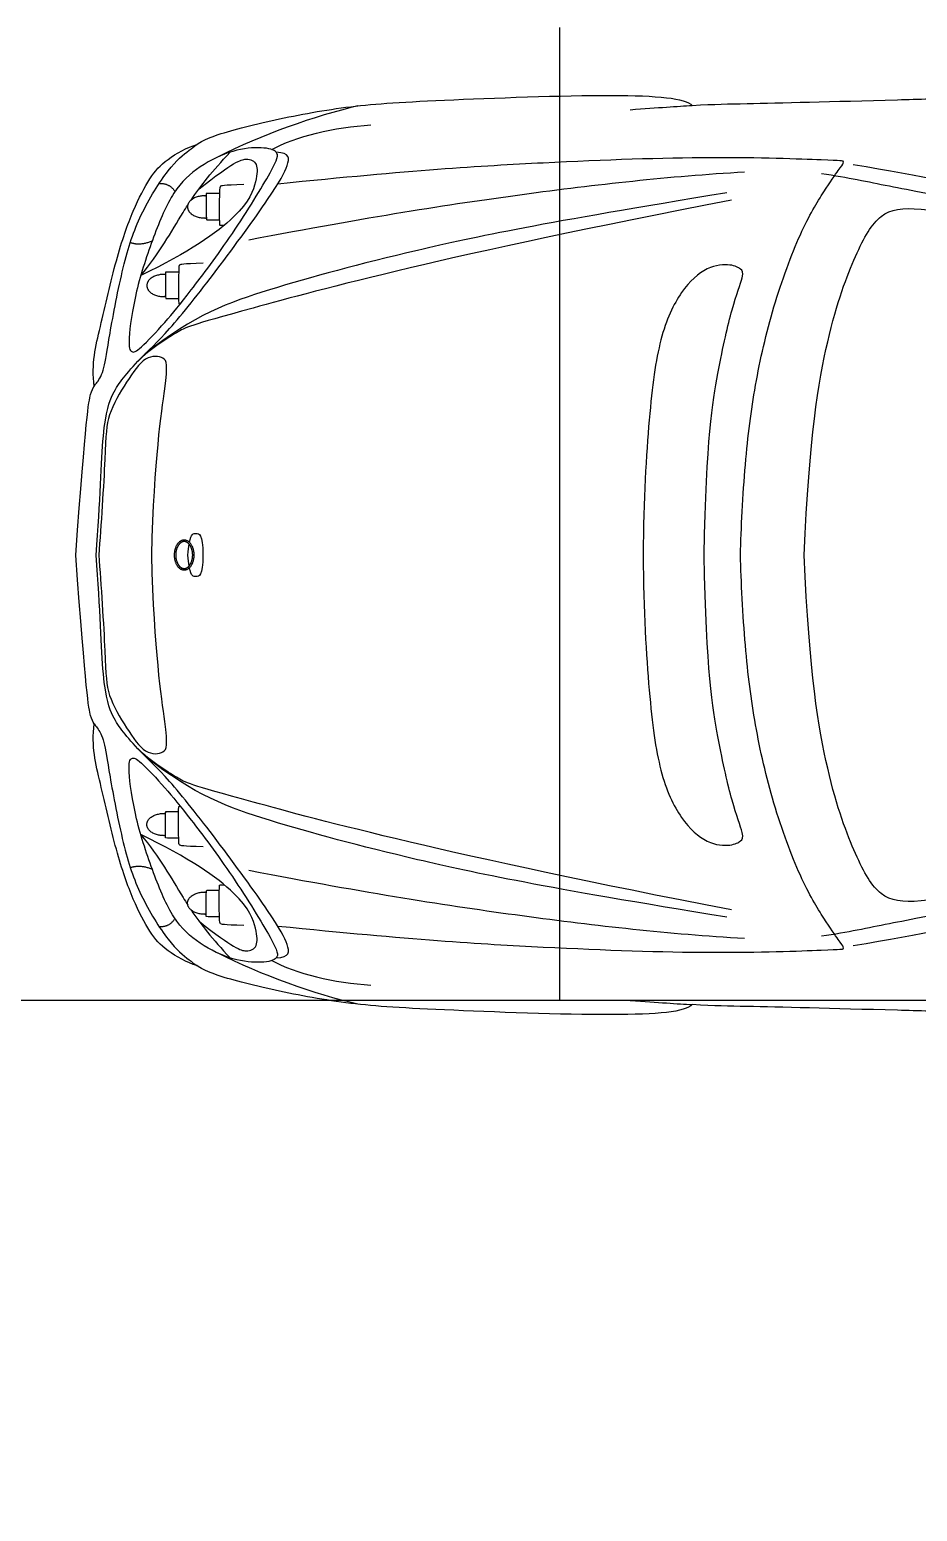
# Model space of a CAD drawing. Header units: metres. Extents: x 1203 to 2640, y 535 to 1122.
# Drawn here: x 1234.348 to 1236.203, y 624.788 to 627.883 of the extents above; entities that cross this region are included whole.
import ezdxf

# ---------------------------------------------------------------- set-up
doc = ezdxf.new("R2010")
doc.units = ezdxf.units.M
doc.layers.add('car', color=253, linetype='Continuous')
doc.layers.add('line work', color=7, linetype='Continuous')
picture_1 = doc.add_image_def('image1.png', size_in_pixel=(941, 730))

msp = doc.modelspace()

# ---------------------------------------------------------------- linework, layer by layer
at = {"layer": 'car'}
for points, knots in [([(1238.688470870567, 627.7490673803721), (1238.685724870454, 627.7470269777493), (1238.68451747351, 627.7449302609504), (1238.684848679735, 627.7427772299753), (1238.553512669812, 627.7449774611084), (1237.698929195814, 627.7560372544817), (1236.837325487384, 627.7516785284245), (1236.514998169421, 627.7457616580651), (1236.429150076824, 627.7438628436199), (1236.431584952109, 627.7493331140521), (1236.441894148806, 627.7717574126765), (1236.465636086808, 627.8147896753044), (1236.48813103962, 627.8588223488949), (1236.480473183344, 627.8727022133965), (1236.446491446116, 627.881795917725), (1236.406287700664, 627.8722235973792), (1236.361776411056, 627.8368060120997), (1236.32205128162, 627.7765003939212), (1236.309438985298, 627.7546143503025), (1236.302811303144, 627.743401761795), (1236.301295618238, 627.7407676293833), (1236.250313137868, 627.7394343377417), (1236.05718855174, 627.7339467673752), (1235.847351209349, 627.7286843599773), (1235.781239009688, 627.7278329081639), (1235.732512229365, 627.7250454310966), (1235.717603322046, 627.7405871165167), (1235.598059953269, 627.751265597721), (1235.16815424404, 627.7350931389068), (1235.009732342317, 627.7245635865264), (1234.846524280421, 627.6934535454026), (1234.732953535251, 627.6638263944885), (1234.705392677259, 627.6488691342332), (1234.697303378677, 627.6434082151856), (1234.677501516662, 627.637520871038), (1234.630785727091, 627.6117108411536), (1234.600059760549, 627.5768486868078), (1234.564606722231, 627.5100787979759), (1234.529153683913, 627.4096285227422), (1234.494291529567, 627.2542260381157), (1234.47715589438, 627.18627438134), (1234.482926301627, 627.1381946701118), (1234.480488415538, 627.1344195303673), (1234.473724882663, 627.1206390404021), (1234.466063657052, 627.0788505370685), (1234.44444924564, 626.785863255712), (1234.466063657052, 626.4928759743555), (1234.473724882663, 626.451087471022), (1234.480488415538, 626.4373069810568), (1234.482926301627, 626.4335318413123), (1234.47715589438, 626.3854521300841), (1234.494291529567, 626.3175004733083), (1234.529153683913, 626.1620979886819), (1234.564606722231, 626.0616477134481), (1234.600059760549, 625.9948778246163), (1234.630785727091, 625.9600156702704), (1234.677501516662, 625.934205640386), (1234.697303378677, 625.9283182962386), (1234.705392677259, 625.9228573771909), (1234.732953535251, 625.9079001169355), (1234.846524280421, 625.8782729660215), (1235.009732342317, 625.8471629248977), (1235.16815424404, 625.8366333725173), (1235.598059953269, 625.820460913703), (1235.717603322046, 625.8311393949073), (1235.732512229365, 625.8466810803274), (1235.781239009688, 625.8438936032601), (1235.847351209349, 625.8430421514468), (1236.05718855174, 625.837779744049), (1236.250313137868, 625.8322921736824), (1236.301295618238, 625.8309588820408), (1236.302811303144, 625.828324749629), (1236.309438985298, 625.8171121611215), (1236.32205128162, 625.7952261175029), (1236.361776411056, 625.7349204993244), (1236.406287700664, 625.6995029140448), (1236.446491446116, 625.689930593699), (1236.480473183344, 625.6990242980276), (1236.48813103962, 625.7129041625291), (1236.465636086808, 625.7569368361197), (1236.441894148806, 625.7999690987475), (1236.431584952109, 625.8223933973719), (1236.429150076824, 625.8278636678042), (1236.514998169421, 625.8259648533589), (1236.837325487384, 625.8200479829995), (1237.698929195814, 625.8156892569423), (1238.553512669812, 625.8267490503156), (1238.684848679735, 625.8289492814488), (1238.68451747351, 625.8267962504735), (1238.685724870454, 625.8246995336747), (1238.688470870567, 625.8226591310519), (1238.704688875092, 625.8158011586888), (1238.742680286771, 625.8184287649534), (1238.787003294704, 625.835504022108), (1238.873843384882, 625.8417068856921), (1239.093530238144, 625.8713965758197), (1239.315077955112, 625.9083211953144), (1239.472683038322, 625.9353392095788), (1239.561842485394, 625.978568032402), (1239.627586320104, 626.0578208742444), (1239.657306135795, 626.204618751748), (1239.689727752913, 626.4450790787015), (1239.696031956241, 626.785863255712), (1239.689727752913, 627.1266474327225), (1239.657306135795, 627.3671077596762), (1239.627586320104, 627.5139056371796), (1239.561842485394, 627.593158479022), (1239.472683038322, 627.6363873018452), (1239.315077955112, 627.6634053161096), (1239.093530238144, 627.7003299356043), (1238.873843384882, 627.730019625732), (1238.787003294704, 627.7362224893162), (1238.742680286771, 627.7532977464706), (1238.704688875092, 627.7559253527353), (1238.688470870567, 627.7490673803721)], [9.811372563959978, 9.811372563959978, 9.811372563959978, 9.811372563959978, 10.30411027758206, 10.30411027758206, 10.30411027758206, 11.1973159144114, 12.1973159144114, 12.64415504076459, 12.64415504076459, 12.64415504076459, 12.96940806953581, 13.96940806953583, 14.96940806953584, 15.96940806953585, 16.96940806953587, 17.96940806953588, 18.96940806953589, 19.9694080695359, 20.96940806953592, 21.2945489660335, 21.2945489660335, 21.2945489660335, 21.6069040191925, 22.6069040191925, 23.22067175966023, 23.22067175966023, 23.22067175966023, 24.15963491974452, 25.15963491974453, 26.15963491974454, 27.15963491974455, 28.15963491974457, 28.73887292436218, 28.73887292436218, 28.73887292436218, 29.73887292436218, 30.73887292436218, 31.73887292436218, 32.73887292436218, 33.73887292436218, 34.73887292436218, 34.73887292436218, 34.73887292436218, 35.28556332597728, 36.28556332597728, 36.28556332597728, 36.28556332597728, 37.28556332597728, 37.83225372759237, 37.83225372759237, 37.83225372759237, 38.83225372759237, 39.83225372759237, 40.83225372759237, 41.83225372759237, 42.83225372759237, 43.83225372759237, 43.83225372759237, 43.83225372759237, 44.41149173220998, 45.41149173221, 46.41149173221001, 47.41149173221002, 48.41149173221004, 49.35045489229432, 49.35045489229432, 49.35045489229432, 49.96422263276205, 50.96422263276205, 51.27657768592105, 51.27657768592105, 51.27657768592105, 51.60171858241863, 52.60171858241865, 53.60171858241866, 54.60171858241868, 55.60171858241868, 56.6017185824187, 57.60171858241871, 58.60171858241873, 59.60171858241874, 59.92697161118996, 59.92697161118996, 59.92697161118996, 60.37381073754315, 61.37381073754315, 62.2670163743725, 62.2670163743725, 62.2670163743725, 62.75975408799457, 62.75975408799457, 62.75975408799457, 63.57112665195455, 64.57112665195456, 65.57112665195456, 66.57112665195456, 67.57112665195456, 68.57112665195456, 69.57112665195456, 70.57112665195456, 71.57112665195456, 72.57112665195456, 72.57112665195456, 72.57112665195456, 73.57112665195456, 74.57112665195456, 75.57112665195456, 76.57112665195456, 77.57112665195456, 78.57112665195456, 79.57112665195456, 80.57112665195456, 81.57112665195456, 82.38249921591454, 82.38249921591454, 82.38249921591454, 82.38249921591454]), ([(1234.482926301627, 627.1381946701118), (1234.484947769647, 627.1413249739846), (1234.491532766753, 627.14894550075), (1234.504789477498, 627.1725129865187), (1234.511994281301, 627.231052017425), (1234.543515297943, 627.3976631053889), (1234.575936915061, 627.494927956741), (1234.641198009003, 627.6006020380481), (1234.675184062644, 627.626091578279), (1234.691427263185, 627.639441370509), (1234.697303378677, 627.6434082151856)], [1.546690401615096, 1.546690401615096, 1.546690401615096, 1.546690401615096, 2, 3, 4, 5, 6, 7, 8, 8.420761995382398, 8.420761995382398, 8.420761995382398, 8.420761995382398]), ([(1234.863348573115, 625.9445192012749), (1234.892072125782, 625.945485978933), (1234.890613153012, 625.9688295432575), (1234.861433697607, 626.023541022143), (1234.735232552977, 626.1971587818064), (1234.633104459058, 626.325548385591), (1234.576204521017, 626.3766124325507), (1234.54118917453, 626.4189226428888), (1234.522952014901, 626.4437251799836), (1234.498878964192, 626.5071904954908), (1234.495961018651, 626.6720544185325), (1234.48720718203, 626.785863255712), (1234.495961018651, 626.8996720928917), (1234.498878964192, 627.0645360159332), (1234.522952014901, 627.1280013314404), (1234.54118917453, 627.1528038685351), (1234.576204521017, 627.1951140788733), (1234.633104459058, 627.2461781258331), (1234.735232552977, 627.3745677296178), (1234.861433697607, 627.5481854892811), (1234.890613153012, 627.6028969681665), (1234.892072125782, 627.626240532491), (1234.863348573115, 627.6272073101492)], [0, 0, 0, 0, 1, 2, 3, 4, 5, 6, 7, 8, 9, 9, 9, 10, 11, 12, 13, 14, 15, 16, 17, 18, 18, 18, 18]), ([(1234.702141671319, 627.5508141665039), (1234.77518701293, 627.6079148768806), (1234.802958559612, 627.61677813646), (1234.825412150547, 627.6049604570206), (1234.823048614659, 627.5712800706187), (1234.800362066456, 627.5013471964807), (1234.680645577416, 627.4176502379083), (1234.58030923412, 627.3698477018504), (1234.619193644332, 627.4158775859923), (1234.646895433658, 627.4672760866705), (1234.675162782749, 627.51169935026), (1234.678462918308, 627.5167557541919)], [0, 0, 0, 0, 1, 2, 3, 4, 5, 5, 5, 6, 6.129685399318702, 6.129685399318702, 6.129685399318702, 6.129685399318702]), ([(1234.866430096979, 626.0109268316661), (1235.147040090885, 625.982356179628), (1235.433898020113, 625.964566540606), (1235.787467095672, 625.9523361637786), (1236.043193020187, 625.9619809995189), (1236.048457796377, 625.9629382315536), (1236.049415028411, 625.9662885436745), (1236.041278556117, 625.9772967120723), (1236.010647131011, 626.0208507696457), (1235.959913833178, 626.1036513406368), (1235.899129598982, 626.266859402533), (1235.861797549634, 626.43341777655), (1235.842174292925, 626.5865749020828), (1235.83416273733, 626.7319239549362), (1235.833387379382, 626.785863255712), (1235.83416273733, 626.8398025564878), (1235.842174292925, 626.9851516093412), (1235.861797549634, 627.1383087348742), (1235.899129598982, 627.3048671088912), (1235.959913833178, 627.4680751707872), (1236.010647131011, 627.5508757417784), (1236.041278556117, 627.5944297993518), (1236.049415028411, 627.6054379677495), (1236.048457796377, 627.6087882798705), (1236.043193020187, 627.6097455119051), (1235.787467095672, 627.6193903476454), (1235.433898020113, 627.607159970818), (1235.147040090885, 627.589370331796), (1234.866430096979, 627.5607996797579)], [0, 0, 0, 0, 1, 2, 3, 4, 5, 6, 7, 8, 9, 10, 11, 12, 12, 12, 13, 14, 15, 16, 17, 18, 19, 20, 21, 22, 23, 24, 24, 24, 24]), ([(1235.966283156491, 626.785863255712), (1235.977264415147, 626.5372966847094), (1236.014326163109, 626.3108082249404), (1236.076095743046, 626.1488346597722), (1236.122766092331, 626.0664752198562), (1236.195516930924, 626.0568666185327), (1236.357490496092, 626.0856924225033), (1236.684182941092, 626.1653065477556), (1236.743207206365, 626.1831510930706), (1236.742137927466, 626.1893534967181), (1236.739424174648, 626.2052483346523), (1236.702982351091, 626.2963528935435), (1236.685359773097, 626.3807649020039), (1236.67275136644, 626.4807315547823), (1236.661944160734, 626.5509783918698), (1236.661043560259, 626.5653879994776), (1236.622317739813, 626.594207214693), (1236.573685314137, 626.6257282313347), (1236.555673304628, 626.6446408413199), (1236.555673304628, 626.6797642598636), (1236.554772704152, 626.785863255712), (1236.555673304628, 626.8919622515604), (1236.555673304628, 626.9270856701041), (1236.573685314137, 626.9459982800892), (1236.622317739813, 626.9775192967311), (1236.661043560259, 627.0063385119466), (1236.661944160734, 627.0207481195542), (1236.67275136644, 627.0909949566417), (1236.685359773097, 627.1909616094202), (1236.702982351091, 627.2753736178806), (1236.739424174648, 627.3664781767717), (1236.742137927466, 627.3823730147061), (1236.743207206365, 627.3885754183534), (1236.684182941092, 627.4064199636687), (1236.357490496092, 627.4860340889207), (1236.195516930924, 627.5148598928913), (1236.122766092331, 627.5052512915678), (1236.076095743046, 627.4228918516518), (1236.014326163109, 627.2609182864836), (1235.977264415147, 627.0344298267146), (1235.966283156491, 626.785863255712)], [0, 0, 0, 0, 1, 2, 3, 4, 5, 6, 7, 8, 9, 10, 11, 12, 13, 14, 15, 16, 17, 18, 18, 18, 19, 20, 21, 22, 23, 24, 25, 26, 27, 28, 29, 30, 31, 32, 33, 34, 35, 36, 36, 36, 36]), ([(1234.71069941861, 627.3954298951483), (1234.665794563051, 627.3941738152723), (1234.660770243548, 627.3916616555209), (1234.659200143703, 627.3885214558314), (1234.659200143703, 627.3119005834092), (1234.65972661572, 627.3110461130087), (1234.661530337181, 627.3105408867383), (1234.66287683368, 627.3104999102724)], [0, 0, 0, 0, 1, 2, 3, 4, 4.488989037552942, 4.488989037552942, 4.488989037552942, 4.488989037552942]), ([(1235.757386538744, 626.785863255712), (1235.761833948499, 626.5421105421509), (1235.787406554593, 626.389786758026), (1235.816314718003, 626.2641474324344), (1235.841887324097, 626.1963244336634), (1235.835216209464, 626.1896533190302), (1235.816314718003, 626.1774229422027), (1235.764057653377, 626.1807584995194), (1235.708465031434, 626.2296800068294), (1235.66287908144, 626.3264111690107), (1235.641753885101, 626.4842942153298), (1235.630635360713, 626.6677498677426), (1235.62979035286, 626.785863255712), (1235.630635360713, 626.9039766436814), (1235.641753885101, 627.0874322960942), (1235.66287908144, 627.2453153424132), (1235.708465031434, 627.3420465045947), (1235.764057653377, 627.3909680119048), (1235.816314718003, 627.3943035692214), (1235.835216209464, 627.3820731923937), (1235.841887324097, 627.3754020777606), (1235.816314718003, 627.3075790789899), (1235.787406554593, 627.181939753398), (1235.761833948499, 627.0296159692733), (1235.757386538744, 626.785863255712)], [0, 0, 0, 0, 1, 2, 3, 4, 5, 6, 7, 8, 9, 10, 10, 10, 11, 12, 13, 14, 15, 16, 17, 18, 19, 20, 20, 20, 20]), ([(1234.603102085995, 626.785863255712), (1234.608505688848, 626.5823010574497), (1234.639126105014, 626.3958767590252), (1234.632821901685, 626.3715605461872), (1234.589661643249, 626.3669339614181), (1234.551590522022, 626.4217379591477), (1234.507791051847, 626.4956105563322), (1234.507782797959, 626.5523857733874), (1234.497443399722, 626.725406899486), (1234.492419080219, 626.785863255712), (1234.497443399722, 626.846319611938), (1234.507782797959, 627.0193407380366), (1234.507791051847, 627.0761159550917), (1234.551590522022, 627.1499885522763), (1234.589661643249, 627.2047925500059), (1234.632821901685, 627.2001659652369), (1234.639126105014, 627.1758497523988), (1234.608505688848, 626.9894254539741), (1234.603102085995, 626.785863255712)], [0, 0, 0, 0, 1, 2, 3, 4, 5, 6, 7, 7, 7, 8, 9, 10, 11, 12, 13, 14, 14, 14, 14]), ([(1234.682068807596, 626.8123257445213), (1234.685540780225, 626.8307979137683), (1234.696386846544, 626.8307979137683), (1234.710243595753, 626.8307979137683), (1234.710243595753, 626.785863255712), (1234.710243595753, 626.7409285976557), (1234.696386846544, 626.7409285976557), (1234.685540780225, 626.7409285976557), (1234.682068807596, 626.7594007669028)], [0, 0, 0, 0, 0.7435533808219503, 1.74355338082195, 1.74355338082195, 1.74355338082195, 2.74355338082195, 3.487106761643901, 3.487106761643901, 3.487106761643901, 3.487106761643901]), ([(1234.681407565315, 626.7632356967945), (1234.680478065528, 626.7691009132811), (1234.67964207337, 626.7765082740073), (1234.678912888369, 626.785863255712), (1234.67964207337, 626.7952182374167), (1234.680478065528, 626.802625598143), (1234.681407565315, 626.8084908146296)], [0, 0, 0, 0, 0.208190784338578, 0.208190784338578, 0.208190784338578, 0.4163815686771559, 0.4163815686771559, 0.4163815686771559, 0.4163815686771559]), ([(1234.482926301627, 626.4335318413123), (1234.484947769647, 626.4304015374395), (1234.491532766753, 626.422781010674), (1234.504789477498, 626.3992135249056), (1234.511994281301, 626.340674493999), (1234.543515297943, 626.174063406035), (1234.575936915061, 626.0767985546831), (1234.641198009003, 625.9711244733759), (1234.675184062644, 625.945634933145), (1234.691427263185, 625.932285140915), (1234.697303378677, 625.9283182962386)], [1.546690401615096, 1.546690401615096, 1.546690401615096, 1.546690401615096, 2, 3, 4, 5, 6, 7, 8, 8.420761995382398, 8.420761995382398, 8.420761995382398, 8.420761995382398]), ([(1234.71069941861, 626.1762966162759), (1234.665794563051, 626.1775526961516), (1234.660770243548, 626.1800648559031), (1234.659200143703, 626.1832050555926), (1234.659200143703, 626.259825928015), (1234.65972661572, 626.2606803984153), (1234.661530337181, 626.2611856246856), (1234.66287683368, 626.2612266011516)], [0, 0, 0, 0, 1, 2, 3, 4, 4.488989037552942, 4.488989037552942, 4.488989037552942, 4.488989037552942]), ([(1234.702141671319, 626.0209123449202), (1234.77518701293, 625.9638116345436), (1234.802958559612, 625.954948374964), (1234.825412150547, 625.9667660544034), (1234.823048614659, 626.0004464408053), (1234.800362066456, 626.0703793149435), (1234.680645577416, 626.1540762735157), (1234.58030923412, 626.2018788095737), (1234.619193644332, 626.1558489254317), (1234.646895433658, 626.1044504247537), (1234.675162782749, 626.060027161164), (1234.678462918308, 626.0549707572321)], [0, 0, 0, 0, 1, 2, 3, 4, 5, 5, 5, 6, 6.129685399318702, 6.129685399318702, 6.129685399318702, 6.129685399318702])]:
    msp.add_open_spline(points, degree=3, knots=knots, dxfattribs=at)
for points, degree in [([(1236.06875369388, 627.6018474314697), (1236.216839430063, 627.5770448943748), (1236.398481539963, 627.5383821159623), (1236.647965883681, 627.4668924502188), (1236.783650351317, 627.4326065901172), (1236.85514001706, 627.4165578896441), (1237.014168049021, 627.3888374070086), (1237.200916563617, 627.3713297337654), (1237.397877887605, 627.3676823018396), (1237.690401928046, 627.3713297337654), (1237.837758177844, 627.390296379779), (1237.982196482102, 627.4304181309617), (1238.243352607982, 627.5179564971785), (1238.38779091224, 627.5733974624492), (1238.439584445585, 627.6018474314697), (1238.454174173288, 627.6339448324158), (1238.447608795821, 627.6623948014361), (1238.425724204267, 627.6813614474497), (1238.356422997679, 627.7207537122474), (1238.238975689671, 627.7360729263353), (1238.124429472047, 627.7495942144806)], 3), ([(1235.033473265308, 627.7240740519156), (1234.946194183001, 627.7036051321062), (1234.829890490799, 627.6628988398357), (1234.742139651393, 627.6177293875694)], 3), ([(1235.602677892267, 627.7161141923777), (1235.661848161989, 627.7205616309516), (1235.70184940168, 627.7232913252759), (1235.732512229365, 627.7250454310966)], 3), ([(1234.853900891031, 627.6329728099029), (1234.903161816886, 627.6597974080436), (1234.985737438349, 627.679956714692), (1235.060947159307, 627.684221183406)], 3), ([(1234.630399254127, 627.271947440586), (1234.613256324076, 627.2524944703156), (1234.574836707793, 627.211156908491), (1234.56024698009, 627.2075094765653), (1234.552222629853, 627.2235581770384), (1234.567541843941, 627.3358990803499), (1234.606934108739, 627.4533463883574), (1234.647055859921, 627.549638591196), (1234.701767338807, 627.5992436653854), (1234.773986490936, 627.6342590118721), (1234.836722320058, 627.638635930183), (1234.869549207389, 627.6298820935614), (1234.865172289078, 627.6050795564666), (1234.77179803178, 627.4533463883574), (1234.677694288097, 627.3278747301133), (1234.647542184178, 627.2914004108563), (1234.630399254127, 627.271947440586)], 3), ([(1234.685517413005, 627.5273668927912), (1234.70595236357, 627.5575262252661), (1234.72958536634, 627.5873564357187), (1234.766752385975, 627.6274063940798)], 3), ([(1234.618680876468, 627.5620395467269), (1234.639792198567, 627.5632500854877), (1234.651833776449, 627.5453842650558)], 2), ([(1234.795784090741, 627.559719671515), (1234.750879235182, 627.5584635916392), (1234.745854915679, 627.5559514318878), (1234.744284815834, 627.5528112321983), (1234.744284815834, 627.4761903597758), (1234.744919377106, 627.475160459217), (1234.748028409005, 627.4744845827174), (1234.755331180743, 627.4752124288649)], 3), ([(1234.806261482009, 627.4445028335915), (1235.05902817306, 627.4925750263681), (1235.382740116355, 627.5433609719627), (1235.682803642234, 627.5770890427011), (1235.841752021577, 627.5863933380773)], 3), ([(1236.772403460469, 627.4054371407132), (1236.606791262734, 627.4506669429854), (1236.289779895365, 627.5299197848278), (1236.139379615959, 627.5560371986169), (1236.058325573166, 627.5740492081264), (1236.002488343686, 627.5821546124058)], 3), ([(1235.804883440303, 627.5425421125893), (1235.419714628949, 627.4798062834673), (1235.139591857055, 627.4214473726561), (1234.833937061682, 627.3390154111353), (1234.692416702964, 627.2879513641753), (1234.589557544555, 627.2062213446128)], 3), ([(1234.744773462023, 627.5413743931532), (1234.718176435779, 627.5413743931532), (1234.716734236267, 627.5413743931532), (1234.716734236267, 627.5380735026393), (1234.716734236267, 627.4859673304907), (1234.71838246428, 627.4859673304907), (1234.720236720795, 627.4859673304907), (1234.74462303091, 627.4859673304907)], 3), ([(1235.814533698461, 627.5272471355195), (1235.220804496106, 627.4127263343163), (1234.682676394682, 627.2663882789549), (1234.670267831271, 627.2598885552633), (1234.59984817743, 627.2162993502279), (1234.573817358812, 627.1903244783483)], 3), ([(1234.558393804834, 627.4389187927471), (1234.5781512417, 627.4314392343258), (1234.604226141443, 627.4421536239599)], 2), ([(1234.659688789892, 627.3770846167865), (1234.633091763648, 627.3770846167865), (1234.631649564136, 627.3770846167865), (1234.631649564136, 627.3737837262727), (1234.631649564136, 627.321677554124), (1234.633297792149, 627.321677554124), (1234.635152048664, 627.321677554124), (1234.659538358778, 627.321677554124)], 3), ([(1234.630399254127, 626.299779070838), (1234.613256324076, 626.3192320411085), (1234.574836707793, 626.3605696029331), (1234.56024698009, 626.3642170348588), (1234.552222629853, 626.3481683343857), (1234.567541843941, 626.2358274310741), (1234.606934108739, 626.1183801230667), (1234.647055859921, 626.0220879202282), (1234.701767338807, 625.9724828460386), (1234.773986490936, 625.937467499552), (1234.836722320058, 625.933090581241), (1234.869549207389, 625.9418444178629), (1234.865172289078, 625.9666469549574), (1234.77179803178, 626.1183801230667), (1234.677694288097, 626.2438517813107), (1234.647542184178, 626.2803261005677), (1234.630399254127, 626.299779070838)], 3), ([(1235.814533698461, 626.0444793759046), (1235.220804496106, 626.1590001771078), (1234.682676394682, 626.3053382324692), (1234.670267831271, 626.3118379561608), (1234.59984817743, 626.3554271611961), (1234.573817358812, 626.3814020330757)], 3), ([(1235.804883440303, 626.0291843988348), (1235.419714628949, 626.0919202279568), (1235.139591857055, 626.150279138768), (1234.833937061682, 626.2327111002888), (1234.692416702964, 626.2837751472485), (1234.589557544555, 626.3655051668112)], 3), ([(1234.659688789892, 626.1946418946376), (1234.633091763648, 626.1946418946376), (1234.631649564136, 626.1946418946376), (1234.631649564136, 626.1979427851514), (1234.631649564136, 626.2500489573002), (1234.633297792149, 626.2500489573002), (1234.635152048664, 626.2500489573002), (1234.659538358778, 626.2500489573002)], 3), ([(1236.06875369388, 625.9698790799546), (1236.216839430063, 625.9946816170492), (1236.398481539963, 626.0333443954618), (1236.647965883681, 626.1048340612053), (1236.783650351317, 626.1391199213069), (1236.85514001706, 626.1551686217801), (1237.014168049021, 626.1828891044154), (1237.200916563617, 626.2003967776587), (1237.397877887605, 626.2040442095844), (1237.690401928046, 626.2003967776587), (1237.837758177844, 626.181430131645), (1237.982196482102, 626.1413083804623), (1238.243352607982, 626.0537700142456), (1238.38779091224, 625.9983290489748), (1238.439584445585, 625.9698790799546), (1238.454174173288, 625.9377816790083), (1238.447608795821, 625.9093317099879), (1238.425724204267, 625.8903650639743), (1238.356422997679, 625.8509727991767), (1238.238975689671, 625.8356535850887), (1238.124429472047, 625.8221322969436)], 3), ([(1234.558393804834, 626.1328077186771), (1234.5781512417, 626.1402872770982), (1234.604226141443, 626.1295728874642)], 2), ([(1236.772403460469, 626.1662893707108), (1236.606791262734, 626.1210595684386), (1236.289779895365, 626.0418067265962), (1236.139379615959, 626.0156893128072), (1236.058325573166, 625.9976773032976), (1236.002488343686, 625.9895718990182)], 3), ([(1234.806261482009, 626.1272236778326), (1235.05902817306, 626.079151485056), (1235.382740116355, 626.0283655394612), (1235.682803642234, 625.9946374687229), (1235.841752021577, 625.9853331733467)], 3), ([(1234.744773462023, 626.0303521182708), (1234.718176435779, 626.0303521182708), (1234.716734236267, 626.0303521182708), (1234.716734236267, 626.0336530087847), (1234.716734236267, 626.0857591809333), (1234.71838246428, 626.0857591809333), (1234.720236720795, 626.0857591809333), (1234.74462303091, 626.0857591809333)], 3), ([(1234.795784090741, 626.012006839909), (1234.750879235182, 626.0132629197847), (1234.745854915679, 626.0157750795364), (1234.744284815834, 626.0189152792258), (1234.744284815834, 626.0955361516482), (1234.744919377106, 626.096566052207), (1234.748028409005, 626.0972419287066), (1234.755331180743, 626.0965140825592)], 3), ([(1234.685517413005, 626.0443596186328), (1234.70595236357, 626.0142002861578), (1234.72958536634, 625.9843700757053), (1234.766752385975, 625.9443201173442)], 3), ([(1234.618680876468, 626.0096869646973), (1234.639792198567, 626.0084764259364), (1234.651833776449, 626.0263422463682)], 2), ([(1235.033473265308, 625.8476524595086), (1234.946194183001, 625.8681213793178), (1234.829890490799, 625.9088276715883), (1234.742139651393, 625.9539971238547)], 3), ([(1234.853900891031, 625.9387537015211), (1234.903161816886, 625.9119291033804), (1234.985737438349, 625.8917697967322), (1235.060947159307, 625.887505328018)], 3), ([(1235.602677892267, 625.8556123190464), (1235.661848161989, 625.8511648804724), (1235.70184940168, 625.8484351861481), (1235.732512229365, 625.8466810803274)], 3)]:
    msp.add_open_spline(points, degree=degree, dxfattribs=at)
for points, weights, degree, knots in [([(1234.716734451537, 627.5363097306966), (1234.715282072873, 627.5363866719412), (1234.713824873607, 627.5363866719412), (1234.678024855816, 627.5363866719409), (1234.678024855816, 627.513128436987), (1234.678024855816, 627.489870202033), (1234.713824873607, 627.489870202033), (1234.715521804629, 627.489870202033), (1234.717211127461, 627.4899744803399)], [0.9687161427561777, 0.9834194546138808, 1, 0.7071067811865476, 1, 0.7071067811865476, 1, 0.9807442242008872, 0.9640203260814817], 2, [39.65633298348155, 39.65633298348155, 39.65633298348155, 42.03596914248892, 42.03596914248892, 84.07193828497783, 84.07193828497783, 126.1079074274668, 126.1079074274668, 128.8714920559717, 128.8714920559717, 128.8714920559717]), ([(1234.631649779406, 627.3720199543299), (1234.630197400742, 627.3720968955744), (1234.628740201475, 627.3720968955743), (1234.592940183685, 627.3720968955743), (1234.592940183685, 627.3488386606202), (1234.592940183685, 627.3255804256662), (1234.628740201475, 627.3255804256662), (1234.630437132498, 627.3255804256662), (1234.632126455329, 627.325684703973)], [0.9687161427561777, 0.9834194546138808, 1, 0.7071067811865476, 1, 0.7071067811865476, 1, 0.9807442242008872, 0.9640203260814817], 2, [39.65633298348155, 39.65633298348155, 39.65633298348155, 42.03596914248892, 42.03596914248892, 84.07193828497783, 84.07193828497783, 126.1079074274668, 126.1079074274668, 128.8714920559717, 128.8714920559717, 128.8714920559717]), ([(1234.69186403228, 626.785863255712), (1234.69186403228, 626.7811030463324), (1234.690915415158, 626.7765589603359), (1234.684691239729, 626.7467437822658), (1234.66474616154, 626.7560480776419), (1234.65007664166, 626.7628913471799), (1234.650076641659, 626.785863255712), (1234.65007664166, 626.8088351642441), (1234.66474616154, 626.8156784337821), (1234.684691239729, 626.8249827291583), (1234.690915415158, 626.7951675510882), (1234.69186403228, 626.7906234650918), (1234.69186403228, 626.785863255712)], [0.9053157860398642, 0.9406190400075136, 1, 0.7071067811865476, 1, 0.7664877411790297, 0.9053157860398691, 0.7664877411790297, 1, 0.7071067811865476, 1, 0.9406190400075136, 0.9053157860398642], 2, [0, 0, 0, 9.524202281728662, 9.524202281728662, 56.50179010245276, 56.50179010245276, 93.95517564144888, 93.95517564144888, 131.408561180445, 131.408561180445, 178.3861490011691, 178.3861490011691, 187.9103512828978, 187.9103512828978, 187.9103512828978]), ([(1234.687848481139, 626.7945273021746), (1234.688424689877, 626.7917671347719), (1234.688730982176, 626.788858509027), (1234.688730982176, 626.785863255712), (1234.688730982177, 626.7828680023973), (1234.688424689877, 626.7799593766523), (1234.687848481139, 626.7771992092495), (1234.68747132789, 626.7753925617014), (1234.686679982004, 626.7725991434353), (1234.684846324578, 626.7682215005512), (1234.682534105557, 626.764340791732), (1234.679189655312, 626.7607743478058), (1234.67553911215, 626.7585095395074), (1234.671796344774, 626.7575902917556), (1234.66831373683, 626.7579234906887), (1234.665251689737, 626.7591657240016), (1234.662502749392, 626.7610984137981), (1234.659962486124, 626.7637491163692), (1234.657658998144, 626.7671670203553), (1234.655722016096, 626.7712688336161), (1234.653783332841, 626.7775027899429), (1234.653209691763, 626.7824984817963), (1234.653209691763, 626.785863255712), (1234.653209691763, 626.7892280296277), (1234.653783332841, 626.7942237214811), (1234.655722016096, 626.8004576778081), (1234.657658998144, 626.8045594910686), (1234.659962486124, 626.8079773950549), (1234.662502749392, 626.8106280976259), (1234.665251689737, 626.8125607874224), (1234.66831373683, 626.8138030207353), (1234.671796344774, 626.8141362196685), (1234.67553911215, 626.8132169719166), (1234.679189655312, 626.8109521636183), (1234.682534105557, 626.8073857196921), (1234.684846324578, 626.8035050108729), (1234.686679982004, 626.7991273679887), (1234.68747132789, 626.7963339497228), (1234.687848481139, 626.7945273021746)], [1, 0.9604126933383424, 0.9288512886849638, 0.9053157860398642, 0.9288512886849638, 0.9604126933383424, 1, 1, 1, 1, 1, 1, 1, 1, 1, 1, 1, 1, 1, 1, 1, 1, 1, 1, 1, 1, 1, 1, 1, 1, 1, 1, 1, 1, 1, 1, 1, 1, 1], 3, [0, 0, 0, 0, 9.524202281728662, 9.524202281728662, 9.524202281728662, 19.04840456345732, 19.04840456345732, 19.04840456345732, 24.35006016807513, 27.36519076691534, 32.66975656867412, 37.26227418935486, 41.31423545131336, 44.88188698558776, 48.18138665306462, 51.23031858702578, 54.30214511003651, 57.78223699035841, 61.73477684819458, 66.10294685168951, 70.77946616154571, 80.44511600450527, 80.44511600450527, 80.44511600450527, 90.11076584746482, 94.78728515732102, 99.15545516081596, 103.1079950186521, 106.588086898974, 109.6599134219848, 112.7088453559459, 116.0083450234228, 119.5759965576972, 123.6279578196557, 128.2204754403364, 133.5250412420952, 136.5401718409354, 141.8418274455532, 141.8418274455532, 141.8418274455532, 141.8418274455532]), ([(1234.631649779406, 626.1997065570941), (1234.630197400742, 626.1996296158499), (1234.628740201475, 626.1996296158497), (1234.592940183685, 626.1996296158497), (1234.592940183685, 626.2228878508037), (1234.592940183685, 626.2461460857578), (1234.628740201475, 626.2461460857579), (1234.630437132498, 626.2461460857579), (1234.632126455329, 626.2460418074511)], [0.9687161427561777, 0.9834194546138808, 1, 0.7071067811865476, 1, 0.7071067811865476, 1, 0.9807442242008872, 0.9640203260814817], 2, [39.65633298348155, 39.65633298348155, 39.65633298348155, 42.03596914248892, 42.03596914248892, 84.07193828497783, 84.07193828497783, 126.1079074274668, 126.1079074274668, 128.8714920559717, 128.8714920559717, 128.8714920559717]), ([(1234.716734451537, 626.0354167807275), (1234.715282072873, 626.035339839483), (1234.713824873607, 626.035339839483), (1234.678024855816, 626.035339839483), (1234.678024855816, 626.058598074437), (1234.678024855816, 626.081856309391), (1234.713824873607, 626.081856309391), (1234.715521804629, 626.081856309391), (1234.717211127461, 626.0817520310844)], [0.9687161427561777, 0.9834194546138808, 1, 0.7071067811865476, 1, 0.7071067811865476, 1, 0.9807442242008872, 0.9640203260814817], 2, [39.65633298348155, 39.65633298348155, 39.65633298348155, 42.03596914248892, 42.03596914248892, 84.07193828497783, 84.07193828497783, 126.1079074274668, 126.1079074274668, 128.8714920559717, 128.8714920559717, 128.8714920559717])]:
    msp.add_rational_spline(points, weights, degree=degree, knots=knots, dxfattribs=at)
at = {"layer": 'line work', "color": 7, "linetype": 'Continuous', "lineweight": -3}
for p, q in [((1235.456, 625.8560000000004), (1235.456, 627.8880000000005)), ((1233.1926934961, 625.856), (1244.327977547956, 625.856))]:
    msp.add_line(p, q, dxfattribs=at)

# ---------------------------------------------------------------- pictures from other files: only their frames are drawn
image = msp.add_image(picture_1, insert=(1202.937472373582, 535.4393026118123), size_in_units=(167.27261906233838, 129.765156127))
image.dxf.flags = 6

doc.saveas('drawing.dxf')
